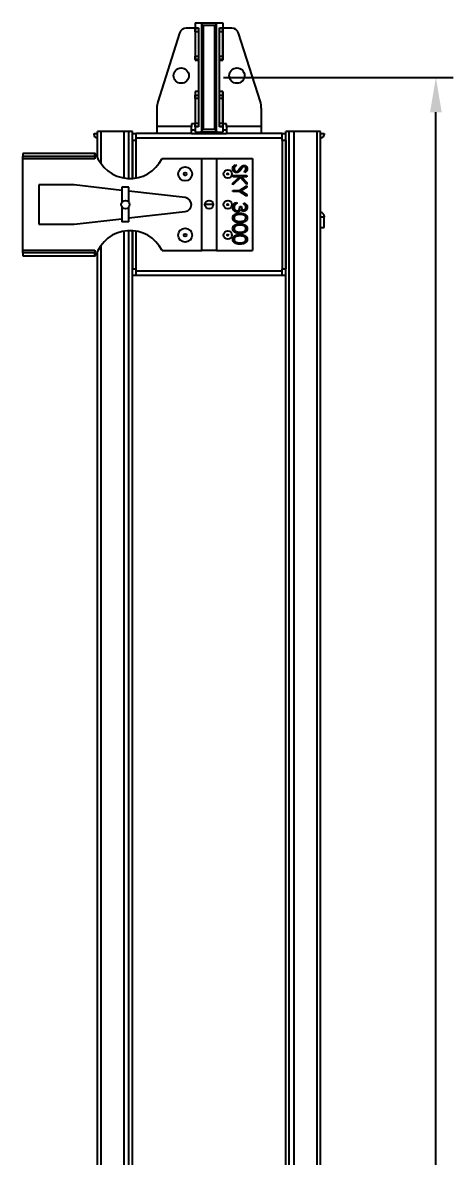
# Model space of a CAD drawing. Header units: millimetres. Extents: x -854 to 2079, y 0 to 5288.
# Drawn here: x 1461 to 2079, y 2644 to 4271 of the extents above; entities that cross this region are included whole.
import ezdxf

# ---------------------------------------------------------------- set-up
doc = ezdxf.new("R2010")
doc.units = ezdxf.units.MM
doc.styles.get("Standard").update_dxf_attribs({"font": 'verdanai.ttf'})
doc.dimstyles.new('DimStyleALP', dxfattribs={"dimscale": 20, "dimtxt": 2.5, "dimasz": 2.5, "dimexe": 1.25, "dimexo": 0.625, "dimtad": 1, "dimdsep": 46, "dimtxsty": 'Standard', "dimcen": 2.5, "dimclrd": 60, "dimclre": 60, "dimadec": 0, "dimazin": 0, "dimtfac": 1, "dimtofl": 0, "dimtmove": 0, "dimatfit": 3, "dimfxl": 1, "dimarcsym": 0})

# ---------------------------------------------------------------- blocks, each defined once
blk = doc.blocks.new('*D4')
at = {"color": 60, "linetype": 'ByBlock', "lineweight": -2, "transparency": 16777216}
for p, q in [((1749.2, 4192.5), (2079, 4192.5)), ((2054, 937.5), (2054, 4142.5)), ((1732.7, 887.5), (2079, 887.5))]:
    blk.add_line(p, q, dxfattribs=at)
at = {"color": 60, "transparency": 16777216}
for points in [[(2045.7, 4142.5), (2062.4, 4142.5), (2054, 4192.5)], [(2045.7, 937.5), (2062.4, 937.5), (2054, 887.5)]]:
    blk.add_solid(points, dxfattribs=at)
at = {"layer": 'Defpoints', "color": 0, "transparency": 16777216}
for p in [(1736.7, 4192.5), (2054, 4192.5), (1720.2, 887.5)]:
    blk.add_point(p, dxfattribs=at)
at = {"color": 0, "transparency": 16777216, "insert": (2015.5, 2540), "char_height": 50, "attachment_point": 5, "rotation": 90}
blk.add_mtext('3305', dxfattribs=at)

msp = doc.modelspace()

# ---------------------------------------------------------------- linework, layer by layer
at = {"color": 7, "linetype": 'Continuous', "lineweight": 25}
for p, q in [((1708.476, 4263.024), (1695.788, 4263.024)), ((1708.476, 4263.024), (1708.476, 4217.024)), ((1708.726, 4263.024), (1713.476, 4263.024)), ((1708.726, 4258.024), (1708.726, 4263.024)), ((1743.476, 4263.024), (1748.226, 4263.024)), ((1748.226, 4263.024), (1748.226, 4258.024)), ((1748.476, 4217.024), (1748.476, 4263.024)), ((1761.163, 4263.024), (1748.476, 4263.024)), ((1686.259, 4256.056), (1654.888, 4157.463)), ((1708.726, 4258.024), (1708.726, 4223.024)), ((1748.226, 4258.024), (1748.226, 4223.024)), ((1802.063, 4157.463), (1770.693, 4256.056)), ((1708.476, 4217.024), (1713.476, 4217.024)), ((1708.726, 4218.024), (1708.726, 4223.024)), ((1713.476, 4218.024), (1708.726, 4218.024)), ((1708.726, 4218.024), (1708.726, 4217.024)), ((1748.226, 4218.024), (1743.476, 4218.024)), ((1743.476, 4217.024), (1748.476, 4217.024)), ((1748.226, 4223.024), (1748.226, 4218.024)), ((1748.226, 4218.024), (1748.226, 4217.024)), ((1713.476, 4172.024), (1708.476, 4172.024)), ((1708.476, 4172.024), (1708.476, 4126.024)), ((1708.726, 4172.024), (1708.726, 4167.024)), ((1708.726, 4167.024), (1713.476, 4167.024)), ((1708.726, 4162.024), (1708.726, 4167.024)), ((1748.476, 4172.024), (1743.476, 4172.024)), ((1743.476, 4167.024), (1748.226, 4167.024)), ((1748.226, 4172.024), (1748.226, 4167.024)), ((1748.226, 4167.024), (1748.226, 4162.024)), ((1748.476, 4126.024), (1748.476, 4172.024)), ((1653.476, 4148.367), (1653.476, 4122.024)), ((1708.726, 4162.024), (1708.726, 4127.024)), ((1748.226, 4162.024), (1748.226, 4127.024)), ((1803.476, 4148.367), (1803.476, 4122.024)), ((1703.476, 4122.024), (1653.476, 4122.024)), ((1653.476, 4122.024), (1653.476, 4112.024)), ((1708.476, 4126.024), (1703.476, 4126.024)), ((1703.476, 4126.024), (1703.476, 4122.024)), ((1703.476, 4112.024), (1703.476, 4122.024)), ((1703.476, 4117.024), (1708.476, 4117.024)), ((1708.726, 4122.024), (1708.726, 4127.024)), ((1713.476, 4122.024), (1708.726, 4122.024)), ((1708.726, 4121.524), (1708.726, 4122.024)), ((1748.226, 4122.024), (1743.476, 4122.024)), ((1748.226, 4127.024), (1748.226, 4122.024)), ((1748.226, 4122.024), (1748.226, 4121.524)), ((1753.476, 4126.024), (1748.476, 4126.024)), ((1748.476, 4117.024), (1753.476, 4117.024)), ((1753.476, 4122.024), (1753.476, 4126.024)), ((1753.476, 4122.024), (1753.476, 4112.024)), ((1803.476, 4122.024), (1753.476, 4122.024)), ((1803.476, 4122.024), (1803.476, 4112.024)), ((1563.476, 4110.135), (1563.476, 4112.024)), ((1563.476, 4112.024), (1568.476, 4112.024)), ((1568.476, 4105.558), (1567.505, 4105.66)), ((1568.476, 4077.023), (1568.476, 4115.024)), ((1573.476, 4115.024), (1568.476, 4115.024)), ((1606.476, 4115.024), (1573.476, 4115.024)), ((1613.476, 4115.024), (1606.476, 4115.024)), ((1613.476, 4047.387), (1613.476, 4115.024)), ((1618.476, 4115.024), (1613.476, 4115.024)), ((1618.476, 4047.486), (1618.476, 4115.024)), ((1618.476, 4112.024), (1623.476, 4112.024)), ((1623.476, 4102.024), (1618.476, 4102.024)), ((1618.476, 4102.024), (1618.476, 4047.486)), ((1623.476, 4112.024), (1623.476, 4102.024)), ((1653.476, 4112.024), (1623.476, 4112.024)), ((1833.476, 4105.524), (1623.476, 4105.524)), ((1623.476, 4102.024), (1623.476, 4048.077)), ((1703.476, 4112.024), (1653.476, 4112.024)), ((1703.476, 4112.024), (1753.476, 4112.024)), ((1803.476, 4112.024), (1753.476, 4112.024)), ((1833.476, 4112.024), (1803.476, 4112.024)), ((1833.476, 4112.024), (1838.476, 4112.024)), ((1833.476, 4102.024), (1833.476, 4112.024)), ((1838.476, 4102.024), (1833.476, 4102.024)), ((1833.476, 4102.024), (1833.476, 3918.024)), ((1838.476, 965.024), (1838.476, 4115.024)), ((1843.476, 4115.024), (1838.476, 4115.024)), ((1838.476, 4102.024), (1838.476, 3918.024)), ((1843.476, 965.024), (1843.476, 4115.024)), ((1850.476, 4115.024), (1843.476, 4115.024)), ((1850.476, 965.024), (1850.476, 4115.024)), ((1883.476, 4115.024), (1850.476, 4115.024)), ((1883.476, 965.024), (1883.476, 4115.024)), ((1888.476, 4115.024), (1883.476, 4115.024)), ((1888.476, 965.024), (1888.476, 4115.024)), ((1888.476, 4112.024), (1893.476, 4112.024)), ((1889.446, 4105.66), (1888.476, 4105.558)), ((1893.476, 4112.024), (1893.476, 4110.135)), ((1460.976, 4083.524), (1460.976, 4079.524)), ((1564.573, 4083.524), (1460.976, 4083.524)), ((1564.573, 4079.524), (1564.573, 4083.524)), ((1460.976, 4079.524), (1564.573, 4079.524)), ((1460.976, 4075.524), (1460.976, 4079.524)), ((1564.573, 4075.524), (1460.976, 4075.524)), ((1460.976, 3944.524), (1460.976, 4075.524)), ((1566.159, 4082.94), (1564.573, 4082.94)), ((1564.573, 4079.524), (1564.573, 4075.524)), ((1660.976, 4076.024), (1717.976, 4076.024)), ((1717.976, 3944.024), (1717.976, 4076.024)), ((1717.976, 4076.024), (1738.976, 4076.024)), ((1738.976, 4076.024), (1738.976, 3944.024)), ((1738.976, 4076.024), (1790.976, 4076.024)), ((1766.655, 4067.588), (1767.668, 4065.898)), ((1790.976, 4076.024), (1790.976, 3944.024)), ((1762.797, 4049.896), (1762.797, 4051.691)), ((1762.797, 4051.691), (1782.797, 4051.691)), ((1779.924, 4056.05), (1778.694, 4057.672)), ((1782.797, 4051.691), (1782.797, 4049.896)), ((1484.158, 4038.121), (1484.158, 3981.928)), ((1535.073, 4038.121), (1484.158, 4038.121)), ((1603.476, 4030.318), (1535.073, 4038.121)), ((1603.476, 4035.024), (1603.476, 4013.341)), ((1613.476, 4035.024), (1603.476, 4035.024)), ((1613.476, 4013.341), (1613.476, 4035.024)), ((1762.797, 4040.621), (1772.448, 4049.896)), ((1772.448, 4049.896), (1762.797, 4049.896)), ((1773.822, 4048.826), (1762.797, 4038.229)), ((1762.797, 4038.229), (1762.797, 4040.621)), ((1772.304, 4030.409), (1782.797, 4036.819)), ((1782.797, 4038.999), (1773.822, 4048.826)), ((1782.797, 4034.764), (1774.203, 4029.508)), ((1775.18, 4049.896), (1782.797, 4041.559)), ((1782.797, 4049.896), (1775.18, 4049.896)), ((1782.797, 4041.559), (1782.797, 4038.999)), ((1782.797, 4036.819), (1782.797, 4034.764)), ((1694.284, 4019.96), (1613.476, 4029.178)), ((1762.797, 4028.614), (1762.797, 4030.409)), ((1762.797, 4030.409), (1772.304, 4030.409)), ((1772.304, 4028.614), (1762.797, 4028.614)), ((1782.797, 4022.204), (1772.304, 4028.614)), ((1774.203, 4029.508), (1782.797, 4024.259)), ((1782.797, 4024.259), (1782.797, 4022.204)), ((1603.476, 4006.708), (1603.476, 3985.024)), ((1613.476, 3985.024), (1613.476, 4006.708)), ((1768.181, 4012.973), (1768.181, 4011.178)), ((1772.797, 4007.332), (1774.848, 4007.332)), ((1778.181, 4010.409), (1778.181, 4012.204)), ((1535.073, 3981.928), (1603.476, 3989.73)), ((1613.476, 3990.871), (1694.284, 4000.089)), ((1888.476, 3998.49), (1889.446, 3998.388)), ((1893.476, 3992.024), (1888.476, 3992.024)), ((1893.476, 3993.913), (1893.476, 3992.024)), ((1893.476, 3977.024), (1893.476, 3992.024)), ((1484.158, 3981.928), (1535.073, 3981.928)), ((1613.476, 3985.024), (1603.476, 3985.024)), ((1613.476, 965.024), (1613.476, 3972.662)), ((1618.476, 965.024), (1618.476, 3972.563)), ((1618.476, 3972.563), (1618.476, 3918.024)), ((1623.476, 3971.972), (1623.476, 3918.024)), ((1888.476, 3977.024), (1893.476, 3977.024)), ((1460.976, 3944.524), (1564.573, 3944.524)), ((1460.976, 3940.524), (1460.976, 3944.524)), ((1564.573, 3940.524), (1460.976, 3940.524)), ((1460.976, 3940.524), (1460.976, 3936.524)), ((1564.573, 3944.524), (1564.573, 3940.524)), ((1564.573, 3936.524), (1564.573, 3940.524)), ((1564.573, 3937.108), (1566.159, 3937.108)), ((1568.476, 965.024), (1568.476, 3943.026)), ((1660.976, 3944.024), (1717.976, 3944.024)), ((1738.976, 3944.024), (1717.976, 3944.024)), ((1738.976, 3944.024), (1790.976, 3944.024)), ((1460.976, 3936.524), (1564.573, 3936.524)), ((1618.476, 3918.024), (1623.476, 3918.024)), ((1623.476, 3908.024), (1618.476, 3908.024)), ((1623.476, 3918.024), (1623.476, 3908.024)), ((1833.476, 3914.524), (1623.476, 3914.524)), ((1833.476, 3908.024), (1623.476, 3908.024)), ((1833.476, 3918.024), (1838.476, 3918.024)), ((1833.476, 3908.024), (1833.476, 3918.024)), ((1838.476, 3908.024), (1833.476, 3908.024))]:
    msp.add_line(p, q, dxfattribs=at)
at = {"color": 2, "linetype": 'Continuous', "lineweight": 25, "true_color": 0xf1eb1f}
for p, q in [((1708.476, 4271.024), (1708.476, 4263.524)), ((1708.476, 4271.024), (1716.226, 4271.024)), ((1708.476, 4263.524), (1713.476, 4263.524)), ((1713.476, 4263.524), (1713.476, 4121.524)), ((1718.226, 4269.024), (1716.226, 4271.024)), ((1716.226, 4271.024), (1740.726, 4271.024)), ((1718.226, 4116.024), (1718.226, 4269.024)), ((1718.226, 4269.024), (1720.226, 4267.024)), ((1720.226, 4267.024), (1720.226, 4118.024)), ((1736.726, 4267.024), (1720.226, 4267.024)), ((1736.726, 4267.024), (1738.726, 4269.024)), ((1736.726, 4118.024), (1736.726, 4267.024)), ((1740.726, 4271.024), (1738.726, 4269.024)), ((1738.726, 4269.024), (1738.726, 4116.024)), ((1740.726, 4271.024), (1748.476, 4271.024)), ((1743.476, 4263.524), (1748.476, 4263.524)), ((1743.476, 4121.524), (1743.476, 4263.524)), ((1748.476, 4271.024), (1748.476, 4263.524)), ((1708.476, 4121.524), (1708.476, 4114.024)), ((1713.476, 4121.524), (1708.476, 4121.524)), ((1716.226, 4114.024), (1718.226, 4116.024)), ((1720.226, 4118.024), (1718.226, 4116.024)), ((1720.226, 4118.024), (1736.726, 4118.024)), ((1738.726, 4116.024), (1736.726, 4118.024)), ((1738.726, 4116.024), (1740.726, 4114.024)), ((1748.476, 4121.524), (1743.476, 4121.524)), ((1748.476, 4121.524), (1748.476, 4114.024)), ((1708.476, 4114.024), (1716.226, 4114.024)), ((1740.726, 4114.024), (1716.226, 4114.024)), ((1740.726, 4114.024), (1748.476, 4114.024))]:
    msp.add_line(p, q, dxfattribs=at)
at = {"color": 8, "linetype": 'Continuous', "lineweight": 25}
for p, q in [((1713.476, 4258.024), (1708.726, 4258.024)), ((1748.226, 4258.024), (1743.476, 4258.024)), ((1708.726, 4223.024), (1713.476, 4223.024)), ((1743.476, 4223.024), (1748.226, 4223.024)), ((1713.476, 4162.024), (1708.726, 4162.024)), ((1748.226, 4162.024), (1743.476, 4162.024)), ((1708.726, 4127.024), (1713.476, 4127.024)), ((1743.476, 4127.024), (1748.226, 4127.024)), ((1573.476, 4068.517), (1573.476, 4115.024)), ((1606.476, 4048.073), (1606.476, 4115.024)), ((1734.47, 4010.287), (1722.481, 4010.287)), ((1606.476, 965.024), (1606.476, 3971.976)), ((1573.476, 965.024), (1573.476, 3951.531))]:
    msp.add_line(p, q, dxfattribs=at)
at = {"color": 7, "linetype": 'Continuous', "lineweight": 25}
for centre, radius in [((1688.476, 4195.024), 11), ((1768.476, 4195.024), 11), ((1694.284, 4053.924), 10), ((1694.284, 4053.924), 2), ((1755.265, 4053.924), 6), ((1755.265, 4053.924), 1), ((1608.476, 4010.024), 6), ((1728.476, 4010.024), 6), ((1755.265, 4010.024), 6), ((1755.265, 4010.024), 1), ((1694.284, 3966.125), 10), ((1755.265, 3966.125), 6), ((1694.284, 3966.125), 2), ((1755.265, 3966.125), 1)]:
    msp.add_circle(centre, radius, dxfattribs=at)
for centre, radius, start, end in [((1695.788, 4253.024), 10, 90, 162.349876), ((1761.163, 4253.024), 10, 17.650124, 90), ((1683.476, 4148.367), 30, 162.349876, 180), ((1773.476, 4148.367), 30, 0, 17.650124), ((1567.976, 4110.135), 4.5, 180, 264), ((1888.976, 4110.135), 4.5, 276, 0), ((1614.964, 4098.63), 51.265, 197.821205, 333.834893), ((1693.151, 4010.024), 10, 276.507513, 83.492487), ((1888.976, 3993.913), 4.5, 0, 84), ((1614.964, 3921.419), 51.265, 26.165107, 162.178795)]:
    msp.add_arc(centre, radius, start, end, dxfattribs=at)
for points, knots in [([(1762.284, 4061.507), (1762.357, 4062.248), (1762.505, 4063.729), (1763.688, 4065.495), (1765.141, 4066.722), (1766.15, 4067.3), (1766.655, 4067.588)], [0, 0, 0, 0, 0.27946662, 0.55887927, 0.77930592, 1, 1, 1, 1]), ([(1767.696, 4055.793), (1766.879, 4055.906), (1765.241, 4056.131), (1763.498, 4057.729), (1762.44, 4059.575), (1762.336, 4060.863), (1762.284, 4061.507)], [0, 0, 0, 0, 0.27915535, 0.55907771, 0.77943425, 1, 1, 1, 1]), ([(1767.668, 4065.898), (1767.207, 4065.615), (1766.286, 4065.05), (1765.203, 4063.995), (1764.467, 4062.782), (1764.379, 4061.932), (1764.335, 4061.507)], [0, 0, 0, 0, 0.28046214, 0.56051822, 0.78038984, 1, 1, 1, 1]), ([(1764.335, 4061.507), (1764.391, 4060.97), (1764.502, 4059.897), (1765.304, 4058.581), (1766.458, 4057.747), (1767.302, 4057.641), (1767.724, 4057.588)], [0, 0, 0, 0, 0.280178403, 0.560006999, 0.780092697, 1, 1, 1, 1]), ([(1774.151, 4060.505), (1773.688, 4059.883), (1772.763, 4058.639), (1771.255, 4057.087), (1769.522, 4056.018), (1768.305, 4055.868), (1767.696, 4055.793)], [0, 0, 0, 0, 0.28050364, 0.56069368, 0.78054956, 1, 1, 1, 1]), ([(1767.724, 4057.588), (1768.123, 4057.638), (1768.835, 4057.727), (1769.427, 4058.128), (1769.688, 4058.305)], [0, 0, 0, 0, 0.55902442, 1, 1, 1, 1]), ([(1769.688, 4058.305), (1770.347, 4058.922), (1771.525, 4060.023), (1772.463, 4061.334), (1772.877, 4061.911)], [0, 0, 0, 0, 0.559530117, 1, 1, 1, 1]), ([(1772.877, 4061.911), (1773.337, 4062.564), (1774.158, 4063.728), (1775.158, 4064.743), (1775.597, 4065.189)], [0, 0, 0, 0, 0.56041458, 1, 1, 1, 1]), ([(1776.142, 4063.193), (1775.759, 4062.7), (1775.075, 4061.819), (1774.433, 4060.907), (1774.151, 4060.505)], [0, 0, 0, 0, 0.55987184, 1, 1, 1, 1]), ([(1775.597, 4065.189), (1776.116, 4065.542), (1777.042, 4066.172), (1778.153, 4066.265), (1778.642, 4066.306)], [0, 0, 0, 0, 0.559821761, 1, 1, 1, 1]), ([(1778.726, 4064.511), (1778.447, 4064.487), (1777.89, 4064.438), (1776.968, 4064.009), (1776.455, 4063.503), (1776.142, 4063.193)], [0, 0, 0, 0, 0.27980492, 0.5597838, 1, 1, 1, 1]), ([(1778.642, 4066.306), (1779.351, 4066.219), (1780.77, 4066.043), (1782.317, 4064.683), (1783.168, 4063.047), (1783.262, 4061.935), (1783.309, 4061.378)], [0, 0, 0, 0, 0.279474242, 0.558804252, 0.779343181, 1, 1, 1, 1]), ([(1778.694, 4057.672), (1779.049, 4057.956), (1779.757, 4058.523), (1780.647, 4059.435), (1781.173, 4060.507), (1781.23, 4061.221), (1781.258, 4061.579)], [0, 0, 0, 0, 0.2804606, 0.56048213, 0.78020733, 1, 1, 1, 1]), ([(1781.258, 4061.579), (1781.227, 4061.985), (1781.164, 4062.796), (1780.544, 4063.775), (1779.684, 4064.413), (1779.045, 4064.479), (1778.726, 4064.511)], [0, 0, 0, 0, 0.280330861, 0.559834683, 0.779904608, 1, 1, 1, 1]), ([(1783.309, 4061.378), (1783.25, 4060.762), (1783.131, 4059.53), (1781.955, 4057.601), (1780.695, 4056.639), (1779.924, 4056.05)], [0, 0, 0, 0, 0.2797858, 0.5594791, 1, 1, 1, 1]), ([(1762.284, 4006.302), (1762.319, 4006.912), (1762.39, 4008.13), (1763.08, 4009.855), (1764.311, 4011.374), (1766.082, 4012.477), (1767.481, 4012.807), (1768.181, 4012.973)], [0, 0, 0, 0, 0.18682803, 0.3734115, 0.55997631, 0.77975685, 1, 1, 1, 1]), ([(1768.738, 3999.383), (1768.083, 3999.447), (1766.771, 3999.574), (1764.996, 4000.512), (1763.489, 4001.97), (1762.459, 4003.981), (1762.342, 4005.528), (1762.284, 4006.302)], [0, 0, 0, 0, 0.18664569, 0.3734119, 0.56006461, 0.77992249, 1, 1, 1, 1]), ([(1765.417, 4009.612), (1765.057, 4009.037), (1764.412, 4008.009), (1764.359, 4006.803), (1764.335, 4006.27)], [0, 0, 0, 0, 0.55867748, 1, 1, 1, 1]), ([(1764.335, 4006.27), (1764.382, 4005.577), (1764.475, 4004.193), (1765.508, 4002.513), (1766.937, 4001.38), (1768.023, 4001.245), (1768.566, 4001.178)], [0, 0, 0, 0, 0.28060046, 0.56013426, 0.78031436, 1, 1, 1, 1]), ([(1768.181, 4011.178), (1767.6, 4010.995), (1766.563, 4010.668), (1765.767, 4009.934), (1765.417, 4009.612)], [0, 0, 0, 0, 0.56069844, 1, 1, 1, 1]), ([(1768.566, 4001.178), (1768.915, 4001.207), (1769.612, 4001.266), (1770.874, 4001.888), (1772.115, 4003.2), (1772.655, 4005.257), (1772.749, 4006.639), (1772.797, 4007.332)], [0, 0, 0, 0, 0.12522862, 0.25049383, 0.49924781, 0.74905936, 1, 1, 1, 1]), ([(1773.999, 4002.745), (1773.754, 4002.28), (1773.318, 4001.45), (1772.605, 4000.844), (1772.292, 4000.577)], [0, 0, 0, 0, 0.55981681, 1, 1, 1, 1]), ([(1778.113, 4000.409), (1777.651, 4000.441), (1776.727, 4000.506), (1775.192, 4001.227), (1774.451, 4002.169), (1773.999, 4002.745)], [0, 0, 0, 0, 0.280505662, 0.560789674, 1, 1, 1, 1]), ([(1774.848, 4007.332), (1774.876, 4006.77), (1774.932, 4005.647), (1775.461, 4004.038), (1776.279, 4002.85), (1777.278, 4002.284), (1777.84, 4002.231), (1778.121, 4002.204)], [0, 0, 0, 0, 0.25059691, 0.50100218, 0.74979593, 0.87494096, 1, 1, 1, 1]), ([(1783.309, 4006.25), (1783.222, 4005.44), (1783.049, 4003.822), (1781.764, 4001.885), (1780.019, 4000.654), (1778.748, 4000.491), (1778.113, 4000.409)], [0, 0, 0, 0, 0.28009799, 0.55986463, 0.78010205, 1, 1, 1, 1]), ([(1778.121, 4002.204), (1778.647, 4002.305), (1779.704, 4002.507), (1780.68, 4003.712), (1781.189, 4004.976), (1781.235, 4005.809), (1781.258, 4006.226)], [0, 0, 0, 0, 0.277796237, 0.557847031, 0.778723297, 1, 1, 1, 1]), ([(1778.181, 4012.204), (1778.95, 4011.973), (1780.486, 4011.513), (1782.186, 4009.985), (1783.163, 4008.136), (1783.26, 4006.879), (1783.309, 4006.25)], [0, 0, 0, 0, 0.28029204, 0.55967689, 0.77974012, 1, 1, 1, 1]), ([(1781.258, 4006.226), (1781.217, 4006.747), (1781.135, 4007.788), (1780.352, 4009.066), (1779.288, 4009.888), (1778.55, 4010.235), (1778.181, 4010.409)], [0, 0, 0, 0, 0.28001025, 0.55916807, 0.77940099, 1, 1, 1, 1]), ([(1762.284, 3990.902), (1762.33, 3991.486), (1762.423, 3992.653), (1763.221, 3994.25), (1764.42, 3995.544), (1766.092, 3996.565), (1768.137, 3997.24), (1770.456, 3997.546), (1772.011, 3997.574), (1772.789, 3997.588)], [0, 0, 0, 0, 0.12482662, 0.24964345, 0.37445069, 0.49947443, 0.6661227, 0.8330275, 1, 1, 1, 1]), ([(1772.789, 3983.999), (1772.005, 3984.016), (1770.439, 3984.052), (1768.105, 3984.395), (1766.064, 3985.133), (1764.407, 3986.204), (1763.221, 3987.526), (1762.426, 3989.137), (1762.331, 3990.313), (1762.284, 3990.902)], [0, 0, 0, 0, 0.16695202, 0.33383032, 0.50046158, 0.62546303, 0.75034495, 0.875173, 1, 1, 1, 1]), ([(1772.797, 3995.793), (1771.882, 3995.777), (1770.056, 3995.744), (1767.784, 3995.286), (1766.159, 3994.408), (1765.182, 3993.43), (1764.48, 3992.216), (1764.383, 3991.299), (1764.335, 3990.842)], [0, 0, 0, 0, 0.250516092, 0.500229885, 0.625296113, 0.750197141, 0.87514613, 1, 1, 1, 1]), ([(1764.335, 3990.842), (1764.402, 3990.293), (1764.535, 3989.195), (1765.442, 3987.904), (1766.565, 3987.034), (1767.367, 3986.712), (1767.769, 3986.551)], [0, 0, 0, 0, 0.27938544, 0.55916217, 0.77944803, 1, 1, 1, 1]), ([(1767.769, 3986.551), (1768.69, 3986.296), (1770.338, 3985.841), (1772.045, 3985.808), (1772.797, 3985.793)], [0, 0, 0, 0, 0.55960024, 1, 1, 1, 1]), ([(1772.292, 4000.577), (1771.679, 4000.195), (1770.584, 3999.512), (1769.303, 3999.423), (1768.738, 3999.383)], [0, 0, 0, 0, 0.55945703, 1, 1, 1, 1]), ([(1772.789, 3997.588), (1773.567, 3997.574), (1775.124, 3997.544), (1777.448, 3997.251), (1779.501, 3996.586), (1781.169, 3995.551), (1782.364, 3994.252), (1783.167, 3992.655), (1783.262, 3991.486), (1783.309, 3990.902)], [0, 0, 0, 0, 0.166973435, 0.333871538, 0.500514011, 0.625534865, 0.750388655, 0.875198897, 1, 1, 1, 1]), ([(1783.309, 3990.902), (1783.263, 3990.313), (1783.17, 3989.135), (1782.376, 3987.521), (1781.184, 3986.2), (1779.187, 3984.93), (1776.316, 3984.093), (1773.966, 3984.03), (1772.789, 3983.999)], [0, 0, 0, 0, 0.124924934, 0.249839867, 0.374826863, 0.499936633, 0.749544868, 1, 1, 1, 1]), ([(1781.258, 3990.842), (1781.212, 3991.3), (1781.121, 3992.217), (1780.418, 3993.433), (1779.435, 3994.407), (1777.811, 3995.284), (1775.537, 3995.741), (1773.711, 3995.776), (1772.797, 3995.793)], [0, 0, 0, 0, 0.12486637, 0.2498364, 0.37473135, 0.49979479, 0.74950875, 1, 1, 1, 1]), ([(1772.797, 3985.793), (1773.712, 3985.819), (1775.541, 3985.869), (1777.786, 3986.431), (1779.412, 3987.294), (1780.412, 3988.251), (1781.114, 3989.468), (1781.21, 3990.384), (1781.258, 3990.842)], [0, 0, 0, 0, 0.25039769, 0.50026401, 0.62535357, 0.75020765, 0.87517077, 1, 1, 1, 1]), ([(1762.284, 3975.517), (1762.33, 3976.101), (1762.423, 3977.269), (1763.221, 3978.865), (1764.42, 3980.16), (1766.092, 3981.18), (1768.137, 3981.855), (1770.456, 3982.161), (1772.011, 3982.19), (1772.789, 3982.204)], [0, 0, 0, 0, 0.12482611, 0.24964243, 0.3744617, 0.49947585, 0.66612343, 0.83302755, 1, 1, 1, 1]), ([(1772.789, 3968.614), (1772.005, 3968.632), (1770.439, 3968.668), (1768.105, 3969.01), (1766.064, 3969.748), (1764.408, 3970.82), (1763.221, 3972.141), (1762.426, 3973.752), (1762.331, 3974.929), (1762.284, 3975.517)], [0, 0, 0, 0, 0.16695362, 0.33383011, 0.50046224, 0.6254737, 0.75034364, 0.87517235, 1, 1, 1, 1]), ([(1772.797, 3980.409), (1771.882, 3980.392), (1770.056, 3980.36), (1767.784, 3979.901), (1766.159, 3979.024), (1765.182, 3978.045), (1764.48, 3976.831), (1764.383, 3975.915), (1764.335, 3975.457)], [0, 0, 0, 0, 0.250516092, 0.500229885, 0.625296113, 0.750197141, 0.87514613, 1, 1, 1, 1]), ([(1764.335, 3975.457), (1764.402, 3974.908), (1764.535, 3973.811), (1765.442, 3972.519), (1766.565, 3971.649), (1767.367, 3971.327), (1767.769, 3971.166)], [0, 0, 0, 0, 0.27938544, 0.55916217, 0.77944803, 1, 1, 1, 1]), ([(1767.769, 3971.166), (1768.69, 3970.911), (1770.338, 3970.456), (1772.045, 3970.423), (1772.797, 3970.409)], [0, 0, 0, 0, 0.55960024, 1, 1, 1, 1]), ([(1772.789, 3982.204), (1773.567, 3982.189), (1775.124, 3982.16), (1777.448, 3981.866), (1779.501, 3981.201), (1781.169, 3980.167), (1782.364, 3978.867), (1783.167, 3977.271), (1783.262, 3976.102), (1783.309, 3975.517)], [0, 0, 0, 0, 0.16697304, 0.333873114, 0.500515192, 0.625535751, 0.750389245, 0.875199192, 1, 1, 1, 1]), ([(1783.309, 3975.517), (1783.263, 3974.928), (1783.17, 3973.75), (1782.376, 3972.136), (1781.183, 3970.816), (1779.187, 3969.546), (1776.316, 3968.708), (1773.966, 3968.645), (1772.789, 3968.614)], [0, 0, 0, 0, 0.12490978, 0.24984163, 0.37481764, 0.49992902, 0.74954046, 1, 1, 1, 1]), ([(1781.258, 3975.457), (1781.212, 3975.915), (1781.121, 3976.833), (1780.418, 3978.048), (1779.436, 3979.022), (1777.811, 3979.899), (1775.538, 3980.357), (1773.711, 3980.391), (1772.797, 3980.409)], [0, 0, 0, 0, 0.12488644, 0.249836, 0.37474485, 0.4997963, 0.74951257, 1, 1, 1, 1]), ([(1772.797, 3970.409), (1773.712, 3970.434), (1775.541, 3970.485), (1777.786, 3971.046), (1779.412, 3971.909), (1780.412, 3972.867), (1781.114, 3974.083), (1781.21, 3974.999), (1781.258, 3975.457)], [0, 0, 0, 0, 0.25039941, 0.500267455, 0.625368428, 0.750208293, 0.875191341, 1, 1, 1, 1]), ([(1762.284, 3960.133), (1762.33, 3960.716), (1762.423, 3961.884), (1763.221, 3963.48), (1764.42, 3964.775), (1766.092, 3965.795), (1768.136, 3966.471), (1770.456, 3966.776), (1772.011, 3966.805), (1772.789, 3966.819)], [0, 0, 0, 0, 0.12482764, 0.24963011, 0.37445091, 0.4994666, 0.66612178, 0.8330255, 1, 1, 1, 1]), ([(1772.789, 3953.229), (1772.005, 3953.247), (1770.439, 3953.283), (1768.105, 3953.626), (1766.064, 3954.364), (1764.408, 3955.435), (1763.22, 3956.756), (1762.426, 3958.368), (1762.331, 3959.544), (1762.284, 3960.133)], [0, 0, 0, 0, 0.16695106, 0.333825, 0.50045457, 0.62546413, 0.75033215, 0.87517426, 1, 1, 1, 1]), ([(1772.797, 3965.024), (1771.882, 3965.008), (1770.056, 3964.975), (1767.784, 3964.517), (1766.159, 3963.639), (1765.182, 3962.66), (1764.48, 3961.446), (1764.383, 3960.53), (1764.335, 3960.072)], [0, 0, 0, 0, 0.25052225, 0.50024113, 0.62530991, 0.75021348, 0.87516502, 1, 1, 1, 1]), ([(1764.335, 3960.072), (1764.402, 3959.524), (1764.535, 3958.426), (1765.442, 3957.135), (1766.565, 3956.264), (1767.367, 3955.942), (1767.769, 3955.781)], [0, 0, 0, 0, 0.27941418, 0.55917975, 0.77945683, 1, 1, 1, 1]), ([(1767.769, 3955.781), (1768.69, 3955.527), (1770.338, 3955.072), (1772.045, 3955.039), (1772.797, 3955.024)], [0, 0, 0, 0, 0.55959569, 1, 1, 1, 1]), ([(1772.789, 3966.819), (1773.567, 3966.805), (1775.124, 3966.775), (1777.448, 3966.482), (1779.501, 3965.817), (1781.169, 3964.782), (1782.365, 3963.483), (1783.167, 3961.886), (1783.262, 3960.717), (1783.309, 3960.133)], [0, 0, 0, 0, 0.16697514, 0.33387731, 0.50052148, 0.62554361, 0.75038611, 0.87519762, 1, 1, 1, 1]), ([(1783.309, 3960.133), (1783.263, 3959.544), (1783.17, 3958.366), (1782.376, 3956.752), (1781.183, 3955.431), (1779.187, 3954.161), (1776.316, 3953.323), (1773.966, 3953.261), (1772.789, 3953.229)], [0, 0, 0, 0, 0.124924446, 0.249854204, 0.374828121, 0.499937402, 0.749544662, 1, 1, 1, 1]), ([(1781.258, 3960.072), (1781.212, 3960.531), (1781.121, 3961.448), (1780.418, 3962.664), (1779.436, 3963.637), (1777.811, 3964.515), (1775.537, 3964.972), (1773.711, 3965.007), (1772.797, 3965.024)], [0, 0, 0, 0, 0.12486685, 0.24981826, 0.37472896, 0.49979288, 0.74950779, 1, 1, 1, 1]), ([(1772.797, 3955.024), (1773.712, 3955.05), (1775.541, 3955.1), (1777.786, 3955.662), (1779.412, 3956.525), (1780.412, 3957.482), (1781.114, 3958.699), (1781.21, 3959.615), (1781.258, 3960.072)], [0, 0, 0, 0, 0.250392998, 0.500256036, 0.625354503, 0.750191866, 0.87517241, 1, 1, 1, 1])]:
    msp.add_open_spline(points, degree=3, knots=knots, dxfattribs=at)

# ---------------------------------------------------------------- dimensions: what is measured, and where the dimension line sits
dim = msp.add_linear_dim(base=(2054.045, 4192.524), p1=(1720.226, 887.524), p2=(1736.726, 4192.524), angle=90, dimstyle='DimStyleALP')
dim.commit()
dim.dimension.update_dxf_attribs({"geometry": '*D4', "text_midpoint": (2015.504, 2540.024)})

doc.saveas('drawing.dxf')
